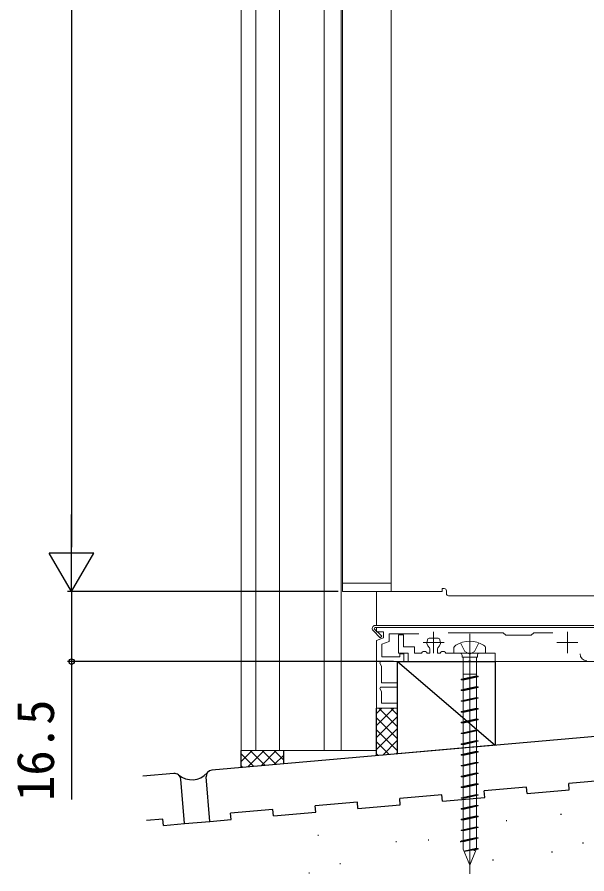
# Model space of a CAD drawing. Units: millimetres, scale not verified. Extents: x -525 to 525, y -783 to 779.
# Drawn here: x 6.1 to 140.4, y -259.8 to -57.8 of the extents above; entities that cross this region are included whole.
import ezdxf
from ezdxf.enums import TextEntityAlignment as Align

# ---------------------------------------------------------------- set-up
doc = ezdxf.new("R2010")
doc.units = ezdxf.units.MM
doc.header["$LTSCALE"] = 4
for name, color, linetype, lineweight in [('0-3_YKK_11', 211, 'Continuous', 18), ('0-5_YKK_12', 2, 'Continuous', 18), ('0-6_YKK_13', 4, 'Continuous', 18)]:
    doc.layers.add(name, color=color, linetype=linetype, lineweight=lineweight)
for name, color, linetype in [('0-7_YKK_D', 6, 'Continuous'), ('0-9_YSS_K', 3, 'Continuous'), ('0-A_YSS_KE', 3, 'Continuous')]:
    doc.layers.add(name, color=color, linetype=linetype)
doc.styles.add('ＭＳ ゴシック', font='')
doc.styles.get('ＭＳ ゴシック').set_extended_font_data('MS Gothic')

msp = doc.modelspace()

# ---------------------------------------------------------------- linework, layer by layer
at = {"layer": '0-3_YKK_11'}
for p, q in [((104.281, -202.753), (104.281, -207.753)), ((135.781, -202.753), (135.781, -207.753)), ((101.781, -205.253), (106.781, -205.253)), ((133.281, -205.253), (138.281, -205.253))]:
    msp.add_line(p, q, dxfattribs=at)
for points in [[(143.681, -201.753), (90.781, -201.753), (90.781, -202.753), (92.481, -202.753), (92.481, -204.134), (90.781, -204.753), (90.781, -220.753), (95.781, -220.753), (95.781, -219.553), (91.981, -219.553), (91.981, -216.826), (91.558, -216.093), (91.754, -215.753), (95.781, -215.753), (95.781, -214.753), (91.981, -214.753), (91.981, -210.826), (91.558, -210.093), (91.754, -209.753), (97.281, -209.753), (97.281, -207.953), (96.281, -207.953), (96.281, -208.653), (92.081, -208.653), (92.081, -205.663), (93.781, -205.045), (93.781, -203.253), (100.748, -203.253)], [(107.68, -202.953), (120.681, -202.953), (121.281, -203.553), (127.281, -203.553), (127.881, -202.953), (132.383, -202.953)]]:
    msp.add_lwpolyline(points, dxfattribs=at)
at = {"layer": '0-3_YKK_11', "color": 190}
for points in [[(112.323, -209.753), (98.281, -209.753), (98.281, -207.753), (95.981, -207.753), (95.981, -203.453), (97.181, -203.453), (97.181, -206.253), (99.781, -206.253), (99.781, -207.753), (101.381, -207.753), (101.581, -207.553), (101.781, -207.353), (102.381, -207.353), (102.581, -207.553), (102.781, -207.753), (103.381, -207.753), (103.381, -206.726), (103.271, -206.494)], [(102.933, -204.392), (103.186, -204.253), (105.377, -204.253), (105.629, -204.392)], [(105.292, -206.494), (105.181, -206.726), (105.181, -207.753), (105.781, -207.753), (105.981, -207.553), (106.181, -207.353), (106.781, -207.353), (106.981, -207.553), (107.181, -207.753), (118.781, -207.753), (118.781, -209.753), (113.239, -209.753), (113.056, -209.633), (112.506, -209.633), (112.323, -209.753)]]:
    msp.add_lwpolyline(points, dxfattribs=at)
for start, end in [(147.42102, 230.83331), (309.16669, 32.57898)]:
    msp.add_arc((104.281, -205.253), 1.6, start, end, dxfattribs=at)
at = {"layer": '0-3_YKK_11'}
msp.add_arc((140.381, -207.953), 1.6, 180.00001, 269.99999, dxfattribs=at)
at = {"layer": '0-5_YKK_12'}
for p, q in [((58.958, 457.531), (58.958, -230.757)), ((62.337, 445.85), (62.357, -230.757)), ((67.954, 443.159), (67.954, -230.757)), ((82.481, 363.652), (82.481, -230.757)), ((78.481, 266.747), (78.481, -230.757)), ((90.781, -193.257), (90.781, -201.253)), ((201.281, -209.753), (113.281, -209.753)), ((90.781, -220.757), (95.781, -220.754)), ((90.781, -230.757), (58.958, -230.757))]:
    msp.add_line(p, q, dxfattribs=at)
at = {"layer": '0-6_YKK_13'}
for p, q in [((82.781, -191.257), (82.781, 152.747)), ((94.281, -191.257), (94.281, 152.747)), ((94.281, -191.257), (94.281, -193.257)), ((82.781, -193.257), (94.281, -193.257)), ((106.281, -193.257), (94.281, -193.257)), ((106.281, -193.257), (106.281, -192.557)), ((106.281, -192.557), (106.781, -192.557)), ((107.281, -193.057), (107.281, -193.757)), ((150.781, -194.257), (107.781, -194.257)), ((90.39, -201.753), (90.275, -202.03)), ((90.39, -201.753), (179.283, -201.753)), ((90.481, -201.253), (179.283, -201.253)), ((91.691, -204.153), (89.986, -202.448)), ((92.045, -203.8), (90.275, -202.03)), ((91.691, -204.153), (92.045, -203.8)), ((112.781, -203.249), (112.781, -259.799)), ((110.631, -205.333), (111.636, -207.366)), ((114.931, -205.333), (113.926, -207.366)), ((109.031, -206.726), (109.031, -207.753)), ((109.031, -207.753), (116.531, -207.753)), ((111.636, -207.366), (112.781, -207.975)), ((113.926, -207.366), (112.781, -207.975)), ((116.531, -207.753), (116.531, -206.726)), ((110.981, -208.253), (110.981, -208.753)), ((111.211, -208.753), (111.211, -213.815)), ((114.351, -208.753), (114.351, -213.116)), ((114.351, -213.116), (110.781, -213.91)), ((114.781, -213.192), (110.781, -213.91)), ((114.781, -213.316), (110.781, -214.034)), ((110.781, -213.91), (110.781, -214.034)), ((111.211, -214.116), (110.781, -214.034)), ((114.351, -212.753), (111.211, -212.753)), ((111.211, -214.116), (114.781, -213.316)), ((114.351, -213.116), (114.781, -213.192)), ((114.351, -213.412), (114.351, -215.656)), ((114.781, -213.192), (114.781, -213.316)), ((114.351, -215.656), (110.781, -216.45)), ((111.211, -214.116), (111.211, -216.355)), ((111.211, -216.656), (114.781, -215.856)), ((114.351, -215.952), (114.351, -218.196)), ((110.781, -216.45), (110.781, -216.574)), ((111.211, -216.656), (110.781, -216.574)), ((111.211, -216.656), (111.211, -218.895)), ((114.351, -218.196), (110.781, -218.99)), ((110.781, -218.99), (110.781, -219.114)), ((111.211, -219.196), (110.781, -219.114)), ((111.211, -219.196), (114.781, -218.396)), ((111.211, -219.196), (111.211, -221.435)), ((114.351, -218.492), (114.351, -220.736)), ((114.351, -220.736), (110.781, -221.53)), ((110.781, -221.53), (110.781, -221.654)), ((111.211, -221.736), (110.781, -221.654)), ((111.211, -221.736), (114.781, -220.936)), ((111.211, -221.736), (111.211, -223.975)), ((114.351, -221.032), (114.351, -223.276)), ((114.351, -223.276), (110.781, -224.07)), ((110.781, -224.07), (110.781, -224.194)), ((111.211, -224.276), (114.781, -223.476)), ((114.351, -223.572), (114.351, -225.816)), ((111.211, -224.276), (110.781, -224.194)), ((114.351, -225.816), (110.781, -226.61)), ((111.211, -224.276), (111.211, -226.515)), ((111.211, -226.816), (114.781, -226.016)), ((114.351, -226.112), (114.351, -228.356)), ((110.781, -226.61), (110.781, -226.734)), ((111.211, -226.816), (110.781, -226.734)), ((111.211, -226.816), (111.211, -229.055)), ((114.351, -228.356), (110.781, -229.15)), ((110.781, -229.15), (110.781, -229.274)), ((111.211, -229.356), (110.781, -229.274)), ((111.211, -229.356), (114.781, -228.556)), ((111.211, -229.356), (111.211, -231.595)), ((114.351, -228.652), (114.351, -230.896)), ((114.351, -230.896), (110.781, -231.69)), ((110.781, -231.69), (110.781, -231.814)), ((111.211, -231.896), (110.781, -231.814)), ((111.211, -231.896), (114.781, -231.096)), ((111.211, -231.896), (111.211, -234.135)), ((114.351, -231.192), (114.351, -233.436)), ((114.351, -233.436), (110.781, -234.23)), ((110.781, -234.23), (110.781, -234.354)), ((111.211, -234.436), (114.781, -233.636)), ((114.351, -233.732), (114.351, -235.976)), ((111.211, -234.436), (110.781, -234.354)), ((114.351, -235.976), (110.781, -236.77)), ((111.211, -234.436), (111.211, -236.675)), ((111.211, -236.976), (114.781, -236.176)), ((114.351, -236.272), (114.351, -238.516)), ((110.781, -236.77), (110.781, -236.894)), ((111.211, -236.976), (110.781, -236.894)), ((111.211, -236.976), (111.211, -239.215)), ((114.351, -238.516), (110.781, -239.31)), ((110.781, -239.31), (110.781, -239.434)), ((111.211, -239.516), (110.781, -239.434)), ((111.211, -239.516), (114.781, -238.716)), ((111.211, -239.516), (111.211, -241.755)), ((114.351, -238.812), (114.351, -241.056)), ((114.351, -241.056), (110.781, -241.85)), ((110.781, -241.85), (110.781, -241.974)), ((111.211, -242.056), (110.781, -241.974)), ((111.211, -242.056), (114.781, -241.256)), ((111.211, -242.056), (111.211, -244.295)), ((114.351, -241.352), (114.351, -243.596)), ((114.351, -243.596), (110.781, -244.39)), ((111.211, -244.596), (114.781, -243.796)), ((114.351, -243.892), (114.351, -246.136)), ((110.781, -244.39), (110.781, -244.514)), ((111.211, -244.596), (110.781, -244.514)), ((114.351, -246.136), (110.781, -246.93)), ((111.211, -244.596), (111.211, -246.835)), ((111.211, -247.136), (114.781, -246.336)), ((110.781, -246.93), (110.781, -247.054)), ((111.211, -247.136), (110.781, -247.054)), ((111.211, -247.136), (111.211, -249.375)), ((114.351, -246.432), (114.351, -248.676)), ((114.351, -248.676), (110.781, -249.47)), ((110.781, -249.47), (110.781, -249.594)), ((111.211, -249.676), (110.781, -249.594)), ((111.211, -249.676), (114.781, -248.876)), ((111.211, -249.676), (111.211, -251.915)), ((114.351, -248.972), (114.351, -251.216)), ((114.351, -251.216), (110.781, -252.01)), ((110.781, -252.01), (110.781, -252.134)), ((111.211, -252.216), (110.781, -252.134)), ((111.211, -252.216), (114.781, -251.416)), ((111.211, -252.216), (111.211, -253.963)), ((114.351, -251.512), (114.351, -253.751)), ((111.211, -253.963), (112.781, -257.753)), ((114.351, -253.751), (111.411, -254.444)), ((114.781, -253.832), (111.411, -254.444)), ((114.31, -254.062), (111.45, -254.539)), ((114.31, -254.062), (112.781, -257.753)), ((114.351, -253.751), (114.781, -253.832)), ((114.781, -253.832), (114.781, -253.951))]:
    msp.add_line(p, q, dxfattribs=at)
for points in [[(82.781, -193.257), (82.781, -191.257), (94.281, -191.257)], [(114.581, -208.253), (114.581, -208.753), (110.981, -208.753)], [(114.351, -215.656), (114.781, -215.732), (110.781, -216.45)], [(114.781, -215.732), (114.781, -215.856), (110.781, -216.574)], [(114.351, -218.196), (114.781, -218.272), (110.781, -218.99)], [(114.781, -218.272), (114.781, -218.396), (110.781, -219.114)], [(114.351, -220.736), (114.781, -220.812), (110.781, -221.53)], [(114.781, -220.812), (114.781, -220.936), (110.781, -221.654)], [(114.351, -223.276), (114.781, -223.352), (110.781, -224.07)], [(114.781, -223.352), (114.781, -223.476), (110.781, -224.194)], [(114.351, -225.816), (114.781, -225.892), (110.781, -226.61)], [(114.781, -225.892), (114.781, -226.016), (110.781, -226.734)], [(114.351, -228.356), (114.781, -228.432), (110.781, -229.15)], [(114.781, -228.432), (114.781, -228.556), (110.781, -229.274)], [(114.351, -230.896), (114.781, -230.972), (110.781, -231.69)], [(114.781, -230.972), (114.781, -231.096), (110.781, -231.814)], [(114.351, -233.436), (114.781, -233.512), (110.781, -234.23)], [(114.781, -233.512), (114.781, -233.636), (110.781, -234.354)], [(114.351, -235.976), (114.781, -236.052), (110.781, -236.77)], [(114.781, -236.052), (114.781, -236.176), (110.781, -236.894)], [(114.351, -238.516), (114.781, -238.592), (110.781, -239.31)], [(114.781, -238.592), (114.781, -238.716), (110.781, -239.434)], [(114.351, -241.056), (114.781, -241.132), (110.781, -241.85)], [(114.781, -241.132), (114.781, -241.256), (110.781, -241.974)], [(114.351, -243.596), (114.781, -243.672), (110.781, -244.39)], [(114.781, -243.672), (114.781, -243.796), (110.781, -244.514)], [(114.351, -246.136), (114.781, -246.212), (110.781, -246.93)], [(114.781, -246.212), (114.781, -246.336), (110.781, -247.054)], [(114.351, -248.676), (114.781, -248.752), (110.781, -249.47)], [(114.781, -248.752), (114.781, -248.876), (110.781, -249.594)], [(114.351, -251.216), (114.781, -251.292), (110.781, -252.01)], [(114.781, -251.292), (114.781, -251.416), (110.781, -252.134)], [(114.31, -254.062), (114.781, -253.951), (111.45, -254.539)]]:
    msp.add_lwpolyline(points, dxfattribs=at)
for centre, radius, start, end in [((106.781, -193.057), 0.5, 0, 90), ((107.781, -193.757), 0.5, 180, 270), ((90.481, -201.953), 0.7, 90, 225.00044), ((110.031, -206.726), 1, 121.40289, 180), ((112.781, -211.231), 6.278, 58.59711, 121.40289), ((115.531, -206.726), 1, 0, 58.59711), ((110.481, -208.253), 0.5, 0, 90), ((115.081, -208.253), 0.5, 90, 180)]:
    msp.add_arc(centre, radius, start, end, dxfattribs=at)
at = {"layer": '0-7_YKK_D'}
for p, q in [((18.958, 142.247), (18.958, -182.757)), ((18.958, -193.257), (18.958, -175.071)), ((18.958, -193.257), (13.708, -184.164)), ((24.208, -184.164), (13.708, -184.164)), ((18.958, -193.257), (24.208, -184.164)), ((81.781, -193.257), (17.958, -193.257)), ((81.781, -193.257), (17.958, -193.257)), ((94.781, -209.753), (17.958, -209.753))]:
    msp.add_line(p, q, dxfattribs=at)
msp.add_lwpolyline([(18.958, -193.257), (18.958, -209.753), (18.958, -242.303)], dxfattribs=at)
msp.add_circle((18.958, -209.753), 0.637, dxfattribs=at)
at = {"layer": '0-9_YSS_K'}
for p, q in [((95.781, -209.753), (118.781, -229.499)), ((90.781, -231.948), (90.781, -220.75)), ((90.781, -222.017), (92.049, -220.75)), ((90.782, -224.845), (94.877, -220.75)), ((95.745, -225.145), (91.35, -220.75)), ((95.768, -222.339), (94.179, -220.75)), ((95.722, -227.95), (90.782, -223.01)), ((90.783, -227.672), (95.765, -222.69)), ((95.699, -230.756), (90.783, -225.839)), ((90.784, -230.5), (95.742, -225.542)), ((93.8, -231.684), (90.784, -228.668)), ((92.297, -231.816), (95.719, -228.394)), ((58.958, -234.732), (58.958, -230.757)), ((58.958, -233.331), (61.533, -230.757)), ((61.936, -234.472), (58.958, -231.494)), ((60.522, -234.596), (64.361, -230.757)), ((64.537, -234.244), (61.049, -230.757)), ((63.622, -234.324), (67.19, -230.757)), ((67.138, -234.017), (63.878, -230.757)), ((68.959, -233.01), (66.706, -230.757)), ((66.721, -234.053), (68.959, -231.816)), ((68.949, -233.858), (68.949, -230.757)), ((91.199, -231.912), (90.784, -231.497)), ((95.396, -231.545), (95.695, -231.245)), ((59.335, -234.699), (58.958, -234.323)), ((146.081, -237.65), (136.119, -238.522)), ((126.157, -239.393), (116.195, -240.265)), ((116.326, -241.759), (116.195, -240.265)), ((126.288, -240.888), (126.157, -239.393)), ((106.233, -241.137), (96.271, -242.008)), ((96.402, -243.502), (96.271, -242.008)), ((106.364, -242.631), (106.233, -241.137)), ((106.364, -242.631), (116.326, -241.759)), ((76.478, -245.246), (76.347, -243.751)), ((86.44, -244.374), (96.402, -243.502)), ((56.554, -246.989), (56.423, -245.494)), ((66.516, -246.117), (76.478, -245.246)), ((134.201, -245.737), (134.401, -245.737)), ((40.484, -246.889), (36.625, -247.226)), ((40.615, -248.383), (40.484, -246.889)), ((40.615, -248.383), (45.596, -247.947)), ((45.596, -247.947), (51.573, -247.424)), ((51.573, -247.424), (56.554, -246.989)), ((121.33, -247.256), (121.53, -247.256)), ((76.969, -250.641), (77.169, -250.641)), ((95.332, -252.202), (95.532, -252.202)), ((102.948, -251.74), (103.148, -251.74)), ((110.563, -252.202), (110.763, -252.202)), ((113.777, -254.246), (113.977, -254.246)), ((139.384, -252.451), (139.584, -252.451)), ((118.178, -256.471), (118.378, -256.471)), ((132.079, -254.634), (132.279, -254.634)), ((82.152, -257.354), (82.352, -257.354)), ((74.847, -259.537), (75.047, -259.537))]:
    msp.add_line(p, q, dxfattribs=at)
msp.add_lwpolyline([(118.781, -229.499), (95.781, -231.511), (95.781, -209.753), (118.781, -209.753)], close=True, dxfattribs=at)
for points in [[(126.288, -240.888), (136.25, -240.016), (136.119, -238.522)], [(86.44, -244.374), (86.309, -242.88), (76.347, -243.751)], [(66.516, -246.117), (66.385, -244.623), (56.423, -245.494)]]:
    msp.add_lwpolyline(points, dxfattribs=at)
msp.add_arc((47.284, -232.726), 4.881, 230.06649, 317.93975, dxfattribs=at)
at = {"layer": '0-A_YSS_KE'}
for p, q in [((148.65, -226.885), (52.021, -235.339)), ((43.056, -236.124), (35.71, -236.766)), ((45.596, -247.947), (44.681, -237.487)), ((51.573, -247.424), (50.658, -236.964))]:
    msp.add_line(p, q, dxfattribs=at)
for centre, start, end in [((43.186, -237.618), 5, 95), ((52.152, -236.834), 95, 185)]:
    msp.add_arc(centre, 1.5, start, end, dxfattribs=at)

# ---------------------------------------------------------------- texts
at = {"layer": '0-7_YKK_D', "style": 'ＭＳ ゴシック'}
msp.add_text('16.5', height=8.798, rotation=90, dxfattribs=at).set_placement((17.458, -242.644), align=Align.BOTTOM_LEFT)

doc.saveas('drawing.dxf')
